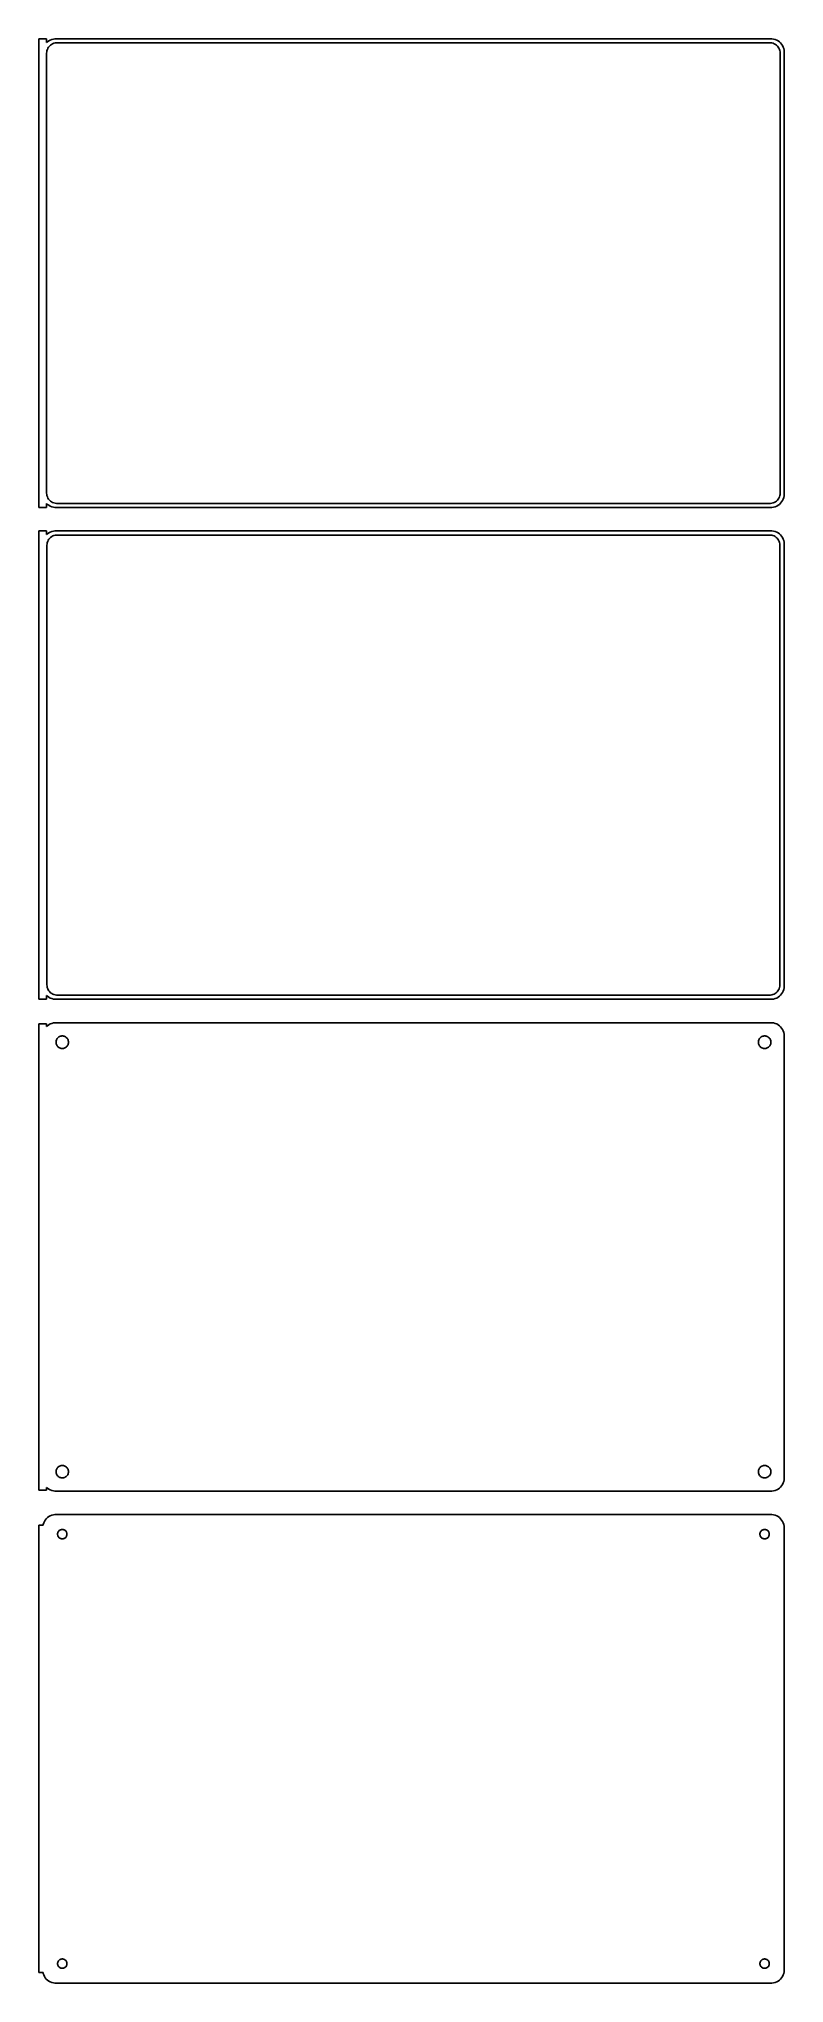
# Model space of a CAD drawing. Header units: metres. Extents: x -144 to 142, y 477 to 1224.
import ezdxf

# ---------------------------------------------------------------- set-up
doc = ezdxf.new("R2010")
doc.units = ezdxf.units.M

msp = doc.modelspace()

# ---------------------------------------------------------------- linework, layer by layer
for p, q in [((-141, 1223.99), (-144, 1223.99)), ((-144, 1223.99), (-144, 1044.01)), ((-141, 1222.56), (-141, 1223.99)), ((-140.687, 1222.85), (-141, 1222.56)), ((-141, 1218.5), (-140.968, 1219)), ((-141, 1049.5), (-141, 1218.5)), ((-140.968, 1219), (-140.874, 1219.49)), ((-140.874, 1219.49), (-140.719, 1219.97)), ((-140.719, 1219.97), (-140.505, 1220.43)), ((-140.179, 1223.22), (-140.687, 1222.85)), ((-140.505, 1220.43), (-140.236, 1220.85)), ((-140.236, 1220.85), (-139.916, 1221.24)), ((-139.629, 1223.52), (-140.179, 1223.22)), ((-139.916, 1221.24), (-139.55, 1221.58)), ((-139.045, 1223.76), (-139.629, 1223.52)), ((-139.55, 1221.58), (-139.143, 1221.88)), ((-139.143, 1221.88), (-138.703, 1222.12)), ((-138.437, 1223.91), (-139.045, 1223.76)), ((-138.703, 1222.12), (-138.236, 1222.3)), ((-137.814, 1223.99), (-138.437, 1223.91)), ((-138.236, 1222.3), (-137.75, 1222.43)), ((137.814, 1223.99), (-137.814, 1223.99)), ((-137.75, 1222.43), (-137.251, 1222.49)), ((-137.251, 1222.49), (137.251, 1222.49)), ((137.251, 1222.49), (137.75, 1222.43)), ((137.75, 1222.43), (138.236, 1222.3)), ((138.437, 1223.91), (137.814, 1223.99)), ((138.236, 1222.3), (138.703, 1222.12)), ((139.045, 1223.76), (138.437, 1223.91)), ((138.703, 1222.12), (139.143, 1221.88)), ((139.629, 1223.52), (139.045, 1223.76)), ((139.143, 1221.88), (139.55, 1221.58)), ((139.55, 1221.58), (139.916, 1221.24)), ((140.179, 1223.22), (139.629, 1223.52)), ((139.916, 1221.24), (140.236, 1220.85)), ((140.687, 1222.85), (140.179, 1223.22)), ((140.236, 1220.85), (140.505, 1220.43)), ((140.505, 1220.43), (140.719, 1219.97)), ((141.145, 1222.42), (140.687, 1222.85)), ((140.719, 1219.97), (140.874, 1219.49)), ((140.874, 1219.49), (140.968, 1219)), ((140.968, 1219), (141, 1218.5)), ((141, 1218.5), (141, 1049.5)), ((141.545, 1221.94), (141.145, 1222.42)), ((141.882, 1221.41), (141.545, 1221.94)), ((142.149, 1220.84), (141.882, 1221.41)), ((142.343, 1220.24), (142.149, 1220.84)), ((142.461, 1219.63), (142.343, 1220.24)), ((142.5, 1219), (142.461, 1219.63)), ((142.5, 1049), (142.5, 1219)), ((-140.968, 1049), (-141, 1049.5)), ((-140.874, 1048.51), (-140.968, 1049)), ((-140.719, 1048.03), (-140.874, 1048.51)), ((-140.505, 1047.57), (-140.719, 1048.03)), ((-140.236, 1047.15), (-140.505, 1047.57)), ((-139.916, 1046.76), (-140.236, 1047.15)), ((-139.55, 1046.42), (-139.916, 1046.76)), ((-139.143, 1046.12), (-139.55, 1046.42)), ((-138.703, 1045.88), (-139.143, 1046.12)), ((-138.236, 1045.7), (-138.703, 1045.88)), ((138.703, 1045.88), (138.236, 1045.7)), ((139.143, 1046.12), (138.703, 1045.88)), ((139.55, 1046.42), (139.143, 1046.12)), ((139.916, 1046.76), (139.55, 1046.42)), ((140.236, 1047.15), (139.916, 1046.76)), ((140.505, 1047.57), (140.236, 1047.15)), ((140.719, 1048.03), (140.505, 1047.57)), ((140.874, 1048.51), (140.719, 1048.03)), ((140.968, 1049), (140.874, 1048.51)), ((141, 1049.5), (140.968, 1049)), ((141.145, 1045.58), (141.545, 1046.06)), ((141.545, 1046.06), (141.882, 1046.59)), ((141.882, 1046.59), (142.149, 1047.16)), ((142.149, 1047.16), (142.343, 1047.76)), ((142.343, 1047.76), (142.461, 1048.37)), ((142.461, 1048.37), (142.5, 1049)), ((-144, 1044.01), (-141, 1044.01)), ((-141, 1045.44), (-140.687, 1045.15)), ((-141, 1044.01), (-141, 1045.44)), ((-140.687, 1045.15), (-140.179, 1044.78)), ((-140.179, 1044.78), (-139.629, 1044.48)), ((-139.629, 1044.48), (-139.045, 1044.24)), ((-139.045, 1044.24), (-138.437, 1044.09)), ((-138.437, 1044.09), (-137.814, 1044.01)), ((-137.75, 1045.57), (-138.236, 1045.7)), ((-137.814, 1044.01), (137.814, 1044.01)), ((-137.251, 1045.51), (-137.75, 1045.57)), ((137.251, 1045.51), (-137.251, 1045.51)), ((137.75, 1045.57), (137.251, 1045.51)), ((138.236, 1045.7), (137.75, 1045.57)), ((137.814, 1044.01), (138.437, 1044.09)), ((138.437, 1044.09), (139.045, 1044.24)), ((139.045, 1044.24), (139.629, 1044.48)), ((139.629, 1044.48), (140.179, 1044.78)), ((140.179, 1044.78), (140.687, 1045.15)), ((140.687, 1045.15), (141.145, 1045.58)), ((-141, 1034.99), (-144, 1034.99)), ((-144, 1034.99), (-144, 855.01)), ((-141, 1033.56), (-141, 1034.99)), ((-140.687, 1033.85), (-141, 1033.56)), ((-140.751, 1030.46), (-140.601, 1030.93)), ((-140.179, 1034.22), (-140.687, 1033.85)), ((-140.601, 1030.93), (-140.394, 1031.37)), ((-140.394, 1031.37), (-140.133, 1031.78)), ((-139.629, 1034.52), (-140.179, 1034.22)), ((-140.133, 1031.78), (-139.823, 1032.15)), ((-139.823, 1032.15), (-139.469, 1032.48)), ((-139.045, 1034.76), (-139.629, 1034.52)), ((-139.469, 1032.48), (-139.075, 1032.77)), ((-139.075, 1032.77), (-138.649, 1033)), ((-138.437, 1034.91), (-139.045, 1034.76)), ((-138.649, 1033), (-138.197, 1033.18)), ((-137.814, 1034.99), (-138.437, 1034.91)), ((-138.197, 1033.18), (-137.726, 1033.3)), ((137.814, 1034.99), (-137.814, 1034.99)), ((-137.726, 1033.3), (-137.243, 1033.36)), ((-137.243, 1033.36), (137.243, 1033.36)), ((137.243, 1033.36), (137.726, 1033.3)), ((137.726, 1033.3), (138.197, 1033.18)), ((138.437, 1034.91), (137.814, 1034.99)), ((138.197, 1033.18), (138.649, 1033)), ((139.045, 1034.76), (138.437, 1034.91)), ((138.649, 1033), (139.075, 1032.77)), ((139.629, 1034.52), (139.045, 1034.76)), ((139.075, 1032.77), (139.469, 1032.48)), ((139.469, 1032.48), (139.823, 1032.15)), ((140.179, 1034.22), (139.629, 1034.52)), ((139.823, 1032.15), (140.133, 1031.78)), ((140.133, 1031.78), (140.394, 1031.37)), ((140.687, 1033.85), (140.179, 1034.22)), ((140.394, 1031.37), (140.601, 1030.93)), ((140.601, 1030.93), (140.751, 1030.46)), ((141.145, 1033.42), (140.687, 1033.85)), ((141.545, 1032.94), (141.145, 1033.42)), ((141.882, 1032.41), (141.545, 1032.94)), ((142.149, 1031.84), (141.882, 1032.41)), ((142.343, 1031.24), (142.149, 1031.84)), ((142.461, 1030.63), (142.343, 1031.24)), ((-140.873, 1029.5), (-140.842, 1029.99)), ((-140.873, 860.5), (-140.873, 1029.5)), ((-140.842, 1029.99), (-140.751, 1030.46)), ((140.751, 1030.46), (140.842, 1029.99)), ((140.842, 1029.99), (140.873, 1029.5)), ((140.873, 1029.5), (140.873, 860.5)), ((142.5, 1030), (142.461, 1030.63)), ((142.5, 860), (142.5, 1030)), ((-140.842, 860.015), (-140.873, 860.5)), ((-140.751, 859.537), (-140.842, 860.015)), ((-140.601, 859.074), (-140.751, 859.537)), ((-140.394, 858.634), (-140.601, 859.074)), ((140.601, 859.074), (140.394, 858.634)), ((140.751, 859.537), (140.601, 859.074)), ((140.842, 860.015), (140.751, 859.537)), ((140.873, 860.5), (140.842, 860.015)), ((142.343, 858.757), (142.461, 859.373)), ((142.461, 859.373), (142.5, 860)), ((-144, 855.01), (-141, 855.01)), ((-141, 856.441), (-140.687, 856.147)), ((-141, 855.01), (-141, 856.441)), ((-140.687, 856.147), (-140.179, 855.778)), ((-140.133, 858.224), (-140.394, 858.634)), ((-140.179, 855.778), (-139.629, 855.476)), ((-139.823, 857.849), (-140.133, 858.224)), ((-139.469, 857.516), (-139.823, 857.849)), ((-139.629, 855.476), (-139.045, 855.245)), ((-139.075, 857.23), (-139.469, 857.516)), ((-138.649, 856.996), (-139.075, 857.23)), ((-139.045, 855.245), (-138.437, 855.089)), ((-138.197, 856.817), (-138.649, 856.996)), ((-138.437, 855.089), (-137.814, 855.01)), ((-137.726, 856.696), (-138.197, 856.817)), ((-137.814, 855.01), (137.814, 855.01)), ((-137.243, 856.635), (-137.726, 856.696)), ((137.243, 856.635), (-137.243, 856.635)), ((137.726, 856.696), (137.243, 856.635)), ((138.197, 856.817), (137.726, 856.696)), ((137.814, 855.01), (138.437, 855.089)), ((138.649, 856.996), (138.197, 856.817)), ((138.437, 855.089), (139.045, 855.245)), ((139.075, 857.23), (138.649, 856.996)), ((139.045, 855.245), (139.629, 855.476)), ((139.469, 857.516), (139.075, 857.23)), ((139.823, 857.849), (139.469, 857.516)), ((139.629, 855.476), (140.179, 855.778)), ((140.133, 858.224), (139.823, 857.849)), ((140.394, 858.634), (140.133, 858.224)), ((140.179, 855.778), (140.687, 856.147)), ((140.687, 856.147), (141.145, 856.577)), ((141.145, 856.577), (141.545, 857.061)), ((141.545, 857.061), (141.882, 857.591)), ((141.882, 857.591), (142.149, 858.159)), ((142.149, 858.159), (142.343, 858.757)), ((-141, 845.615), (-144, 845.615)), ((-144, 845.615), (-144, 666.385)), ((-141, 844.559), (-141, 845.615)), ((-140.687, 844.853), (-141, 844.559)), ((-140.179, 845.222), (-140.687, 844.853)), ((-139.629, 845.524), (-140.179, 845.222)), ((-139.045, 845.755), (-139.629, 845.524)), ((-138.437, 845.911), (-139.045, 845.755)), ((-137.814, 845.99), (-138.437, 845.911)), ((137.814, 845.99), (-137.814, 845.99)), ((138.437, 845.911), (137.814, 845.99)), ((139.045, 845.755), (138.437, 845.911)), ((139.629, 845.524), (139.045, 845.755)), ((140.179, 845.222), (139.629, 845.524)), ((140.687, 844.853), (140.179, 845.222)), ((141.145, 844.423), (140.687, 844.853)), ((141.545, 843.939), (141.145, 844.423)), ((-137.4, 838.5), (-137.381, 838.801)), ((-137.381, 838.199), (-137.4, 838.5)), ((-137.381, 838.801), (-137.325, 839.097)), ((-137.325, 837.903), (-137.381, 838.199)), ((-137.325, 839.097), (-137.231, 839.383)), ((-137.231, 837.617), (-137.325, 837.903)), ((-137.231, 839.383), (-137.103, 839.656)), ((-137.103, 837.344), (-137.231, 837.617)), ((-137.103, 839.656), (-136.942, 839.911)), ((-136.942, 837.089), (-137.103, 837.344)), ((-136.942, 839.911), (-136.75, 840.143)), ((-136.75, 836.857), (-136.942, 837.089)), ((-136.75, 840.143), (-136.53, 840.349)), ((-136.53, 836.651), (-136.75, 836.857)), ((-136.53, 840.349), (-136.286, 840.526)), ((-136.286, 836.474), (-136.53, 836.651)), ((-136.286, 840.526), (-136.022, 840.672)), ((-136.022, 840.672), (-135.742, 840.783)), ((-135.742, 840.783), (-135.45, 840.857)), ((-135.45, 840.857), (-135.151, 840.895)), ((-135.151, 840.895), (-134.849, 840.895)), ((-134.849, 840.895), (-134.55, 840.857)), ((-134.55, 840.857), (-134.258, 840.783)), ((-134.258, 840.783), (-133.978, 840.672)), ((-133.978, 840.672), (-133.714, 840.526)), ((-133.714, 840.526), (-133.47, 840.349)), ((-133.47, 836.651), (-133.714, 836.474)), ((-133.47, 840.349), (-133.25, 840.143)), ((-133.25, 836.857), (-133.47, 836.651)), ((-133.25, 840.143), (-133.058, 839.911)), ((-133.058, 837.089), (-133.25, 836.857)), ((-133.058, 839.911), (-132.897, 839.656)), ((-132.897, 837.344), (-133.058, 837.089)), ((-132.897, 839.656), (-132.769, 839.383)), ((-132.769, 837.617), (-132.897, 837.344)), ((-132.769, 839.383), (-132.675, 839.097)), ((-132.675, 837.903), (-132.769, 837.617)), ((-132.675, 839.097), (-132.619, 838.801)), ((-132.619, 838.199), (-132.675, 837.903)), ((-132.619, 838.801), (-132.6, 838.5)), ((-132.6, 838.5), (-132.619, 838.199)), ((132.6, 838.5), (132.619, 838.801)), ((132.619, 838.199), (132.6, 838.5)), ((132.619, 838.801), (132.675, 839.097)), ((132.675, 837.903), (132.619, 838.199)), ((132.675, 839.097), (132.769, 839.383)), ((132.769, 837.617), (132.675, 837.903)), ((132.769, 839.383), (132.897, 839.656)), ((132.897, 837.344), (132.769, 837.617)), ((132.897, 839.656), (133.058, 839.911)), ((133.058, 837.089), (132.897, 837.344)), ((133.058, 839.911), (133.25, 840.143)), ((133.25, 836.857), (133.058, 837.089)), ((133.25, 840.143), (133.47, 840.349)), ((133.47, 836.651), (133.25, 836.857)), ((133.47, 840.349), (133.714, 840.526)), ((133.714, 836.474), (133.47, 836.651)), ((133.714, 840.526), (133.978, 840.672)), ((133.978, 840.672), (134.258, 840.783)), ((134.258, 840.783), (134.55, 840.857)), ((134.55, 840.857), (134.849, 840.895)), ((134.849, 840.895), (135.151, 840.895)), ((135.151, 840.895), (135.45, 840.857)), ((135.45, 840.857), (135.742, 840.783)), ((135.742, 840.783), (136.022, 840.672)), ((136.022, 840.672), (136.286, 840.526)), ((136.286, 840.526), (136.53, 840.349)), ((136.53, 836.651), (136.286, 836.474)), ((136.53, 840.349), (136.75, 840.143)), ((136.75, 836.857), (136.53, 836.651)), ((136.75, 840.143), (136.942, 839.911)), ((136.942, 837.089), (136.75, 836.857)), ((136.942, 839.911), (137.103, 839.656)), ((137.103, 837.344), (136.942, 837.089)), ((137.103, 839.656), (137.231, 839.383)), ((137.231, 837.617), (137.103, 837.344)), ((137.231, 839.383), (137.325, 839.097)), ((137.325, 837.903), (137.231, 837.617)), ((137.325, 839.097), (137.381, 838.801)), ((137.381, 838.199), (137.325, 837.903)), ((137.381, 838.801), (137.4, 838.5)), ((137.4, 838.5), (137.381, 838.199)), ((141.882, 843.409), (141.545, 843.939)), ((142.149, 842.841), (141.882, 843.409)), ((142.343, 842.243), (142.149, 842.841)), ((142.461, 841.627), (142.343, 842.243)), ((142.5, 841), (142.461, 841.627)), ((142.5, 671), (142.5, 841)), ((-136.022, 836.328), (-136.286, 836.474)), ((-135.742, 836.217), (-136.022, 836.328)), ((-135.45, 836.143), (-135.742, 836.217)), ((-135.151, 836.105), (-135.45, 836.143)), ((-134.849, 836.105), (-135.151, 836.105)), ((-134.55, 836.143), (-134.849, 836.105)), ((-134.258, 836.217), (-134.55, 836.143)), ((-133.978, 836.328), (-134.258, 836.217)), ((-133.714, 836.474), (-133.978, 836.328)), ((133.978, 836.328), (133.714, 836.474)), ((134.258, 836.217), (133.978, 836.328)), ((134.55, 836.143), (134.258, 836.217)), ((134.849, 836.105), (134.55, 836.143)), ((135.151, 836.105), (134.849, 836.105)), ((135.45, 836.143), (135.151, 836.105)), ((135.742, 836.217), (135.45, 836.143)), ((136.022, 836.328), (135.742, 836.217)), ((136.286, 836.474), (136.022, 836.328)), ((-137.4, 673.5), (-137.381, 673.801)), ((-137.381, 673.199), (-137.4, 673.5)), ((-137.381, 673.801), (-137.325, 674.097)), ((-137.325, 672.903), (-137.381, 673.199)), ((-137.325, 674.097), (-137.231, 674.383)), ((-137.231, 672.617), (-137.325, 672.903)), ((-137.231, 674.383), (-137.103, 674.656)), ((-137.103, 672.344), (-137.231, 672.617)), ((-137.103, 674.656), (-136.942, 674.911)), ((-136.942, 672.089), (-137.103, 672.344)), ((-136.942, 674.911), (-136.75, 675.143)), ((-136.75, 675.143), (-136.53, 675.349)), ((-136.53, 675.349), (-136.286, 675.526)), ((-136.286, 675.526), (-136.022, 675.672)), ((-136.022, 675.672), (-135.742, 675.783)), ((-135.742, 675.783), (-135.45, 675.857)), ((-135.45, 675.857), (-135.151, 675.895)), ((-135.151, 675.895), (-134.849, 675.895)), ((-134.849, 675.895), (-134.55, 675.857)), ((-134.55, 675.857), (-134.258, 675.783)), ((-134.258, 675.783), (-133.978, 675.672)), ((-133.978, 675.672), (-133.714, 675.526)), ((-133.714, 675.526), (-133.47, 675.349)), ((-133.47, 675.349), (-133.25, 675.143)), ((-133.25, 675.143), (-133.058, 674.911)), ((-133.058, 674.911), (-132.897, 674.656)), ((-132.897, 672.344), (-133.058, 672.089)), ((-132.897, 674.656), (-132.769, 674.383)), ((-132.769, 672.617), (-132.897, 672.344)), ((-132.769, 674.383), (-132.675, 674.097)), ((-132.675, 672.903), (-132.769, 672.617)), ((-132.675, 674.097), (-132.619, 673.801)), ((-132.619, 673.199), (-132.675, 672.903)), ((-132.619, 673.801), (-132.6, 673.5)), ((-132.6, 673.5), (-132.619, 673.199)), ((132.6, 673.5), (132.619, 673.801)), ((132.619, 673.199), (132.6, 673.5)), ((132.619, 673.801), (132.675, 674.097)), ((132.675, 672.903), (132.619, 673.199)), ((132.675, 674.097), (132.769, 674.383)), ((132.769, 672.617), (132.675, 672.903)), ((132.769, 674.383), (132.897, 674.656)), ((132.897, 672.344), (132.769, 672.617)), ((132.897, 674.656), (133.058, 674.911)), ((133.058, 672.089), (132.897, 672.344)), ((133.058, 674.911), (133.25, 675.143)), ((133.25, 675.143), (133.47, 675.349)), ((133.47, 675.349), (133.714, 675.526)), ((133.714, 675.526), (133.978, 675.672)), ((133.978, 675.672), (134.258, 675.783)), ((134.258, 675.783), (134.55, 675.857)), ((134.55, 675.857), (134.849, 675.895)), ((134.849, 675.895), (135.151, 675.895)), ((135.151, 675.895), (135.45, 675.857)), ((135.45, 675.857), (135.742, 675.783)), ((135.742, 675.783), (136.022, 675.672)), ((136.022, 675.672), (136.286, 675.526)), ((136.286, 675.526), (136.53, 675.349)), ((136.53, 675.349), (136.75, 675.143)), ((136.75, 675.143), (136.942, 674.911)), ((136.942, 674.911), (137.103, 674.656)), ((137.103, 672.344), (136.942, 672.089)), ((137.103, 674.656), (137.231, 674.383)), ((137.231, 672.617), (137.103, 672.344)), ((137.231, 674.383), (137.325, 674.097)), ((137.325, 672.903), (137.231, 672.617)), ((137.325, 674.097), (137.381, 673.801)), ((137.381, 673.199), (137.325, 672.903)), ((137.381, 673.801), (137.4, 673.5)), ((137.4, 673.5), (137.381, 673.199)), ((-144, 666.385), (-141, 666.385)), ((-141, 666.385), (-141, 667.441)), ((-141, 667.441), (-140.687, 667.147)), ((-140.687, 667.147), (-140.179, 666.778)), ((-140.179, 666.778), (-139.629, 666.476)), ((-139.629, 666.476), (-139.045, 666.245)), ((-139.045, 666.245), (-138.437, 666.089)), ((-138.437, 666.089), (-137.814, 666.01)), ((-137.814, 666.01), (137.814, 666.01)), ((-136.75, 671.857), (-136.942, 672.089)), ((-136.53, 671.651), (-136.75, 671.857)), ((-136.286, 671.474), (-136.53, 671.651)), ((-136.022, 671.328), (-136.286, 671.474)), ((-135.742, 671.217), (-136.022, 671.328)), ((-135.45, 671.143), (-135.742, 671.217)), ((-135.151, 671.105), (-135.45, 671.143)), ((-134.849, 671.105), (-135.151, 671.105)), ((-134.55, 671.143), (-134.849, 671.105)), ((-134.258, 671.217), (-134.55, 671.143)), ((-133.978, 671.328), (-134.258, 671.217)), ((-133.714, 671.474), (-133.978, 671.328)), ((-133.47, 671.651), (-133.714, 671.474)), ((-133.25, 671.857), (-133.47, 671.651)), ((-133.058, 672.089), (-133.25, 671.857)), ((133.25, 671.857), (133.058, 672.089)), ((133.47, 671.651), (133.25, 671.857)), ((133.714, 671.474), (133.47, 671.651)), ((133.978, 671.328), (133.714, 671.474)), ((134.258, 671.217), (133.978, 671.328)), ((134.55, 671.143), (134.258, 671.217)), ((134.849, 671.105), (134.55, 671.143)), ((135.151, 671.105), (134.849, 671.105)), ((135.45, 671.143), (135.151, 671.105)), ((135.742, 671.217), (135.45, 671.143)), ((136.022, 671.328), (135.742, 671.217)), ((136.286, 671.474), (136.022, 671.328)), ((136.53, 671.651), (136.286, 671.474)), ((136.75, 671.857), (136.53, 671.651)), ((136.942, 672.089), (136.75, 671.857)), ((137.814, 666.01), (138.437, 666.089)), ((138.437, 666.089), (139.045, 666.245)), ((139.045, 666.245), (139.629, 666.476)), ((139.629, 666.476), (140.179, 666.778)), ((140.179, 666.778), (140.687, 667.147)), ((140.687, 667.147), (141.145, 667.577)), ((141.145, 667.577), (141.545, 668.061)), ((141.545, 668.061), (141.882, 668.591)), ((141.882, 668.591), (142.149, 669.159)), ((142.149, 669.159), (142.343, 669.757)), ((142.343, 669.757), (142.461, 670.373)), ((142.461, 670.373), (142.5, 671)), ((-142.4, 652.944), (-144, 652.944)), ((-144, 652.944), (-144, 481.056)), ((-142.343, 653.243), (-142.4, 652.944)), ((-142.149, 653.841), (-142.343, 653.243)), ((-141.882, 654.409), (-142.149, 653.841)), ((-141.545, 654.939), (-141.882, 654.409)), ((-141.145, 655.423), (-141.545, 654.939)), ((-140.687, 655.853), (-141.145, 655.423)), ((-140.179, 656.222), (-140.687, 655.853)), ((-139.629, 656.524), (-140.179, 656.222)), ((-139.045, 656.755), (-139.629, 656.524)), ((-138.437, 656.911), (-139.045, 656.755)), ((-137.814, 656.99), (-138.437, 656.911)), ((137.814, 656.99), (-137.814, 656.99)), ((-136.786, 649.726), (-136.743, 649.948)), ((-136.743, 649.948), (-136.674, 650.163)), ((-136.674, 650.163), (-136.577, 650.367)), ((-136.577, 650.367), (-136.456, 650.558)), ((-136.456, 650.558), (-136.312, 650.732)), ((-136.312, 650.732), (-136.147, 650.887)), ((-136.147, 650.887), (-135.964, 651.02)), ((-135.964, 651.02), (-135.766, 651.129)), ((-135.766, 651.129), (-135.556, 651.212)), ((-135.556, 651.212), (-135.337, 651.268)), ((-135.337, 651.268), (-135.113, 651.296)), ((-135.113, 651.296), (-134.887, 651.296)), ((-134.887, 651.296), (-134.663, 651.268)), ((-134.663, 651.268), (-134.444, 651.212)), ((-134.444, 651.212), (-134.234, 651.129)), ((-134.234, 651.129), (-134.036, 651.02)), ((-134.036, 651.02), (-133.853, 650.887)), ((-133.853, 650.887), (-133.688, 650.732)), ((-133.688, 650.732), (-133.544, 650.558)), ((-133.544, 650.558), (-133.423, 650.367)), ((-133.423, 650.367), (-133.326, 650.163)), ((-133.326, 650.163), (-133.257, 649.948)), ((-133.257, 649.948), (-133.214, 649.726)), ((133.214, 649.726), (133.257, 649.948)), ((133.257, 649.948), (133.326, 650.163)), ((133.326, 650.163), (133.423, 650.367)), ((133.423, 650.367), (133.544, 650.558)), ((133.544, 650.558), (133.688, 650.732)), ((133.688, 650.732), (133.853, 650.887)), ((133.853, 650.887), (134.036, 651.02)), ((134.036, 651.02), (134.234, 651.129)), ((134.234, 651.129), (134.444, 651.212)), ((134.444, 651.212), (134.663, 651.268)), ((134.663, 651.268), (134.887, 651.296)), ((134.887, 651.296), (135.113, 651.296)), ((135.113, 651.296), (135.337, 651.268)), ((135.337, 651.268), (135.556, 651.212)), ((135.556, 651.212), (135.766, 651.129)), ((135.766, 651.129), (135.964, 651.02)), ((135.964, 651.02), (136.147, 650.887)), ((136.147, 650.887), (136.312, 650.732)), ((136.312, 650.732), (136.456, 650.558)), ((136.456, 650.558), (136.577, 650.367)), ((136.577, 650.367), (136.674, 650.163)), ((136.674, 650.163), (136.743, 649.948)), ((136.743, 649.948), (136.786, 649.726)), ((138.437, 656.911), (137.814, 656.99)), ((139.045, 656.755), (138.437, 656.911)), ((139.629, 656.524), (139.045, 656.755)), ((140.179, 656.222), (139.629, 656.524)), ((140.687, 655.853), (140.179, 656.222)), ((141.145, 655.423), (140.687, 655.853)), ((141.545, 654.939), (141.145, 655.423)), ((141.882, 654.409), (141.545, 654.939)), ((142.149, 653.841), (141.882, 654.409)), ((142.343, 653.243), (142.149, 653.841)), ((142.461, 652.627), (142.343, 653.243)), ((142.5, 652), (142.461, 652.627)), ((142.5, 482), (142.5, 652)), ((-136.8, 649.5), (-136.786, 649.726)), ((-136.786, 649.274), (-136.8, 649.5)), ((-136.743, 649.052), (-136.786, 649.274)), ((-136.674, 648.837), (-136.743, 649.052)), ((-136.577, 648.633), (-136.674, 648.837)), ((-136.456, 648.442), (-136.577, 648.633)), ((-136.312, 648.268), (-136.456, 648.442)), ((-136.147, 648.113), (-136.312, 648.268)), ((-135.964, 647.98), (-136.147, 648.113)), ((-135.766, 647.871), (-135.964, 647.98)), ((-135.556, 647.788), (-135.766, 647.871)), ((-135.337, 647.732), (-135.556, 647.788)), ((-135.113, 647.704), (-135.337, 647.732)), ((-134.887, 647.704), (-135.113, 647.704)), ((-134.663, 647.732), (-134.887, 647.704)), ((-134.444, 647.788), (-134.663, 647.732)), ((-134.234, 647.871), (-134.444, 647.788)), ((-134.036, 647.98), (-134.234, 647.871)), ((-133.853, 648.113), (-134.036, 647.98)), ((-133.688, 648.268), (-133.853, 648.113)), ((-133.544, 648.442), (-133.688, 648.268)), ((-133.423, 648.633), (-133.544, 648.442)), ((-133.326, 648.837), (-133.423, 648.633)), ((-133.257, 649.052), (-133.326, 648.837)), ((-133.214, 649.274), (-133.257, 649.052)), ((-133.214, 649.726), (-133.2, 649.5)), ((-133.2, 649.5), (-133.214, 649.274)), ((133.2, 649.5), (133.214, 649.726)), ((133.214, 649.274), (133.2, 649.5)), ((133.257, 649.052), (133.214, 649.274)), ((133.326, 648.837), (133.257, 649.052)), ((133.423, 648.633), (133.326, 648.837)), ((133.544, 648.442), (133.423, 648.633)), ((133.688, 648.268), (133.544, 648.442)), ((133.853, 648.113), (133.688, 648.268)), ((134.036, 647.98), (133.853, 648.113)), ((134.234, 647.871), (134.036, 647.98)), ((134.444, 647.788), (134.234, 647.871)), ((134.663, 647.732), (134.444, 647.788)), ((134.887, 647.704), (134.663, 647.732)), ((135.113, 647.704), (134.887, 647.704)), ((135.337, 647.732), (135.113, 647.704)), ((135.556, 647.788), (135.337, 647.732)), ((135.766, 647.871), (135.556, 647.788)), ((135.964, 647.98), (135.766, 647.871)), ((136.147, 648.113), (135.964, 647.98)), ((136.312, 648.268), (136.147, 648.113)), ((136.456, 648.442), (136.312, 648.268)), ((136.577, 648.633), (136.456, 648.442)), ((136.674, 648.837), (136.577, 648.633)), ((136.743, 649.052), (136.674, 648.837)), ((136.786, 649.274), (136.743, 649.052)), ((136.786, 649.726), (136.8, 649.5)), ((136.8, 649.5), (136.786, 649.274)), ((-136.577, 485.367), (-136.456, 485.558)), ((-136.456, 485.558), (-136.312, 485.732)), ((-136.312, 485.732), (-136.147, 485.887)), ((-136.147, 485.887), (-135.964, 486.02)), ((-135.964, 486.02), (-135.766, 486.129)), ((-135.766, 486.129), (-135.556, 486.212)), ((-135.556, 486.212), (-135.337, 486.268)), ((-135.337, 486.268), (-135.113, 486.296)), ((-135.113, 486.296), (-134.887, 486.296)), ((-134.887, 486.296), (-134.663, 486.268)), ((-134.663, 486.268), (-134.444, 486.212)), ((-134.444, 486.212), (-134.234, 486.129)), ((-134.234, 486.129), (-134.036, 486.02)), ((-134.036, 486.02), (-133.853, 485.887)), ((-133.853, 485.887), (-133.688, 485.732)), ((-133.688, 485.732), (-133.544, 485.558)), ((-133.544, 485.558), (-133.423, 485.367)), ((133.423, 485.367), (133.544, 485.558)), ((133.544, 485.558), (133.688, 485.732)), ((133.688, 485.732), (133.853, 485.887)), ((133.853, 485.887), (134.036, 486.02)), ((134.036, 486.02), (134.234, 486.129)), ((134.234, 486.129), (134.444, 486.212)), ((134.444, 486.212), (134.663, 486.268)), ((134.663, 486.268), (134.887, 486.296)), ((134.887, 486.296), (135.113, 486.296)), ((135.113, 486.296), (135.337, 486.268)), ((135.337, 486.268), (135.556, 486.212)), ((135.556, 486.212), (135.766, 486.129)), ((135.766, 486.129), (135.964, 486.02)), ((135.964, 486.02), (136.147, 485.887)), ((136.147, 485.887), (136.312, 485.732)), ((136.312, 485.732), (136.456, 485.558)), ((136.456, 485.558), (136.577, 485.367)), ((-144, 481.056), (-142.4, 481.056)), ((-142.4, 481.056), (-142.343, 480.757)), ((-142.343, 480.757), (-142.149, 480.159)), ((-142.149, 480.159), (-141.882, 479.591)), ((-141.882, 479.591), (-141.545, 479.061)), ((-141.545, 479.061), (-141.145, 478.577)), ((-141.145, 478.577), (-140.687, 478.147)), ((-140.687, 478.147), (-140.179, 477.778)), ((-136.8, 484.5), (-136.786, 484.726)), ((-136.786, 484.274), (-136.8, 484.5)), ((-136.786, 484.726), (-136.743, 484.948)), ((-136.743, 484.052), (-136.786, 484.274)), ((-136.743, 484.948), (-136.674, 485.163)), ((-136.674, 483.837), (-136.743, 484.052)), ((-136.674, 485.163), (-136.577, 485.367)), ((-136.577, 483.633), (-136.674, 483.837)), ((-136.456, 483.442), (-136.577, 483.633)), ((-136.312, 483.268), (-136.456, 483.442)), ((-136.147, 483.113), (-136.312, 483.268)), ((-135.964, 482.98), (-136.147, 483.113)), ((-135.766, 482.871), (-135.964, 482.98)), ((-135.556, 482.788), (-135.766, 482.871)), ((-135.337, 482.732), (-135.556, 482.788)), ((-135.113, 482.704), (-135.337, 482.732)), ((-134.887, 482.704), (-135.113, 482.704)), ((-134.663, 482.732), (-134.887, 482.704)), ((-134.444, 482.788), (-134.663, 482.732)), ((-134.234, 482.871), (-134.444, 482.788)), ((-134.036, 482.98), (-134.234, 482.871)), ((-133.853, 483.113), (-134.036, 482.98)), ((-133.688, 483.268), (-133.853, 483.113)), ((-133.544, 483.442), (-133.688, 483.268)), ((-133.423, 483.633), (-133.544, 483.442)), ((-133.423, 485.367), (-133.326, 485.163)), ((-133.326, 483.837), (-133.423, 483.633)), ((-133.326, 485.163), (-133.257, 484.948)), ((-133.257, 484.052), (-133.326, 483.837)), ((-133.257, 484.948), (-133.214, 484.726)), ((-133.214, 484.274), (-133.257, 484.052)), ((-133.214, 484.726), (-133.2, 484.5)), ((-133.2, 484.5), (-133.214, 484.274)), ((133.2, 484.5), (133.214, 484.726)), ((133.214, 484.274), (133.2, 484.5)), ((133.214, 484.726), (133.257, 484.948)), ((133.257, 484.052), (133.214, 484.274)), ((133.257, 484.948), (133.326, 485.163)), ((133.326, 483.837), (133.257, 484.052)), ((133.326, 485.163), (133.423, 485.367)), ((133.423, 483.633), (133.326, 483.837)), ((133.544, 483.442), (133.423, 483.633)), ((133.688, 483.268), (133.544, 483.442)), ((133.853, 483.113), (133.688, 483.268)), ((134.036, 482.98), (133.853, 483.113)), ((134.234, 482.871), (134.036, 482.98)), ((134.444, 482.788), (134.234, 482.871)), ((134.663, 482.732), (134.444, 482.788)), ((134.887, 482.704), (134.663, 482.732)), ((135.113, 482.704), (134.887, 482.704)), ((135.337, 482.732), (135.113, 482.704)), ((135.556, 482.788), (135.337, 482.732)), ((135.766, 482.871), (135.556, 482.788)), ((135.964, 482.98), (135.766, 482.871)), ((136.147, 483.113), (135.964, 482.98)), ((136.312, 483.268), (136.147, 483.113)), ((136.456, 483.442), (136.312, 483.268)), ((136.577, 483.633), (136.456, 483.442)), ((136.577, 485.367), (136.674, 485.163)), ((136.674, 483.837), (136.577, 483.633)), ((136.674, 485.163), (136.743, 484.948)), ((136.743, 484.052), (136.674, 483.837)), ((136.743, 484.948), (136.786, 484.726)), ((136.786, 484.274), (136.743, 484.052)), ((136.786, 484.726), (136.8, 484.5)), ((136.8, 484.5), (136.786, 484.274)), ((140.179, 477.778), (140.687, 478.147)), ((140.687, 478.147), (141.145, 478.577)), ((141.145, 478.577), (141.545, 479.061)), ((141.545, 479.061), (141.882, 479.591)), ((141.882, 479.591), (142.149, 480.159)), ((142.149, 480.159), (142.343, 480.757)), ((142.343, 480.757), (142.461, 481.373)), ((142.461, 481.373), (142.5, 482)), ((-140.179, 477.778), (-139.629, 477.476)), ((-139.629, 477.476), (-139.045, 477.245)), ((-139.045, 477.245), (-138.437, 477.089)), ((-138.437, 477.089), (-137.814, 477.01)), ((-137.814, 477.01), (137.814, 477.01)), ((137.814, 477.01), (138.437, 477.089)), ((138.437, 477.089), (139.045, 477.245)), ((139.045, 477.245), (139.629, 477.476)), ((139.629, 477.476), (140.179, 477.778))]:
    msp.add_line(p, q)

doc.saveas('drawing.dxf')
